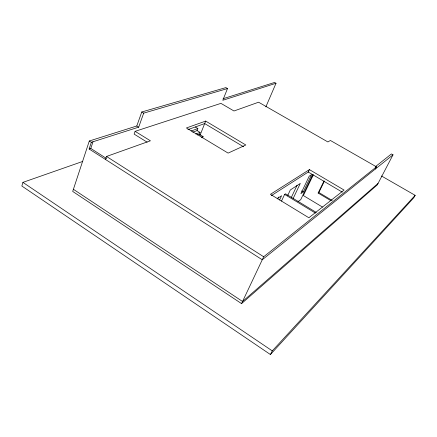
<?xml version="1.0" encoding="UTF-8"?>
<svg xmlns="http://www.w3.org/2000/svg" width="437" height="437" viewBox="0 0 437 437"><rect width="100%" height="100%" fill="white"/><g stroke="black" fill="none" stroke-linecap="round" stroke-linejoin="round"><path stroke-width="0.66" d="M82.773 161.417L22.932 182.371L21.85 186.031L270.421 354.538L413.834 197.715L415.15 195.328L381.468 175.969M265.865 106.857L276.015 83.27L222.794 100.281L227.513 88.553L143.686 113.15L138.682 127.162L136.786 125.993L89.306 140.993L72.7 191.433L241.546 303.611L377.284 184.884L393.01 154.835L391.432 153.944L375.214 166.808M393.01 154.835L262.255 259.769L89.126 149.001L91.344 142.287L138.682 127.162M89.126 149.001L90.792 148.449L93.01 141.757M105.486 159.467L106.519 156.462L150.415 140.801L135.115 131.335L134.126 134.11L147.132 142.172M136.786 125.993L141.768 111.987L225.874 87.608L227.513 88.553M192.766 132.187L197.06 130.592L197.868 128.538L195.268 126.976M197.475 134.978L199.305 134.279L200.053 132.389L197.06 130.592M199.949 135.497L205.669 121.093L245.818 144.98L228.119 153.108L186.413 127.959L205.669 121.093M202.588 137.819L203.09 136.562L199.305 134.279M277.675 198.868L278.527 197.027M279.593 200.037L281.592 195.738L277.2 198.627M281.494 201.118L284.629 194.399L285.536 193.804L316.328 212.453M287.754 195.415L290.288 190.008L300.295 183.42L293.101 198.606M291.299 197.513L297.034 185.364M241.546 303.611L263.68 256.754L376.465 166.836L330.405 140.479L327.876 141.943L258.595 102.209L233.992 110.987L220.931 103.367L135.115 131.335M309.418 169.616L270.416 194.318L308.877 217.768L344.072 190.046L309.418 169.616L308.265 172.031L342.269 192.122M303.267 191.985L311.57 174.614L309.227 176.149L300.885 193.629L303.267 191.985L301.514 190.931M312.859 174.336L300.711 199.704L297.974 201.654M313.334 174.789L303.376 195.563L322.484 207.062M330.858 200.654L318.125 193.05L324.019 180.967M318.125 193.05L318.857 192.515L324.451 181.06M270.421 354.538L272.284 350.889L415.15 195.328M375.334 169.021L376.465 166.836M378.054 183.409L242.557 301.481L73.405 189.303M311.166 177.466L312.859 176.346M271.311 195.639L308.659 171.785M201.271 137.273L203.09 136.562M195.781 134.006L200.053 132.389M191.127 131.018L197.868 128.538M187.877 129.652L204.685 123.567L243.595 146.772M223.099 98.724L274.578 82.462L276.015 83.27M318.857 192.515L332.142 200.441M284.629 194.399L315.498 213.109M141.768 111.987L143.686 113.15M89.306 140.993L91.344 142.287M106.519 156.462L263.68 256.754M90.792 148.449L106.552 158.516M22.932 182.371L272.284 350.889"/></g></svg>
